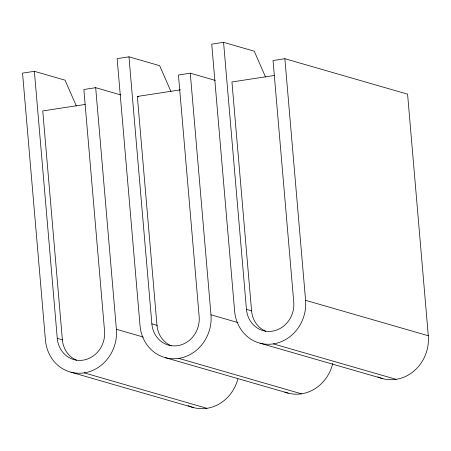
<?xml version="1.0" encoding="UTF-8"?>
<svg xmlns="http://www.w3.org/2000/svg" width="451" height="451" viewBox="0 0 451 451"><rect width="100%" height="100%" fill="white"/><g stroke="black" fill="none" stroke-linecap="round" stroke-linejoin="round"><path stroke-width="0.68" d="M76.332 105.979L65.057 80.171L34.372 71.309L22.55 73.124L45.444 340.15A38.786 35.347 -73.9 0 0 84.185 372.864L206.908 408.313M170.929 91.491L159.648 65.683L128.969 56.82L117.147 58.636L140.035 325.667A38.786 35.347 -73.9 0 0 178.782 358.382L301.499 393.824M265.526 77.003L254.246 51.194L223.566 42.332L211.739 44.147L234.633 311.179A38.786 35.347 -73.9 0 0 273.379 343.893L396.096 379.336M120.626 94.89L95.68 87.686L83.852 89.495L104.564 331.096A25.859 23.565 -73.9 0 1 83.097 360.152A25.859 23.565 -73.9 0 1 57.266 338.34L34.372 71.309M215.223 80.408L190.271 73.197L178.449 75.013L199.162 316.608A25.859 23.565 -73.9 0 1 177.694 345.663A25.859 23.565 -73.9 0 1 151.863 323.852L128.969 56.82M377.775 376.878A38.786 35.347 -73.9 0 0 413.33 371.562A38.786 35.347 -73.9 0 0 428.298 335.758L407.586 94.158L284.869 58.709L273.041 60.524L293.759 302.119A25.859 23.565 -73.9 0 1 272.286 331.175A25.859 23.565 -73.9 0 1 246.46 309.363L223.566 42.332M85.188 104.435L42.76 110.935L62.379 339.817A25.859 23.565 -73.9 0 0 76.546 360.225M171.143 345.737A25.859 23.565 -73.9 0 1 156.976 325.329L137.352 96.446L180.479 89.839M274.377 75.458L231.949 81.958L251.573 310.84A25.859 23.565 -73.9 0 0 265.74 331.254M137.352 96.446L138.699 96.835M284.869 58.709L305.581 300.31L428.298 335.758M246.46 309.363L251.855 310.925M190.271 73.197L210.983 314.798L237.959 322.589M260.092 343.211L382.809 378.66M151.863 323.852L157.258 325.413M95.68 87.686L116.392 329.286L143.362 337.077M165.494 357.699L288.212 393.148M57.266 338.34L62.661 339.902M70.897 372.188L193.62 407.636M305.581 300.31A38.786 35.347 -73.9 0 1 273.379 343.893M210.983 314.798A38.786 35.347 -73.9 0 1 178.782 358.382M332.725 363.438A38.786 35.347 -73.9 0 1 284.84 392.06M116.392 329.286A38.786 35.347 -73.9 0 1 84.185 372.864M237.824 379.156A38.786 35.347 -73.9 0 1 188.039 405.601"/></g></svg>
